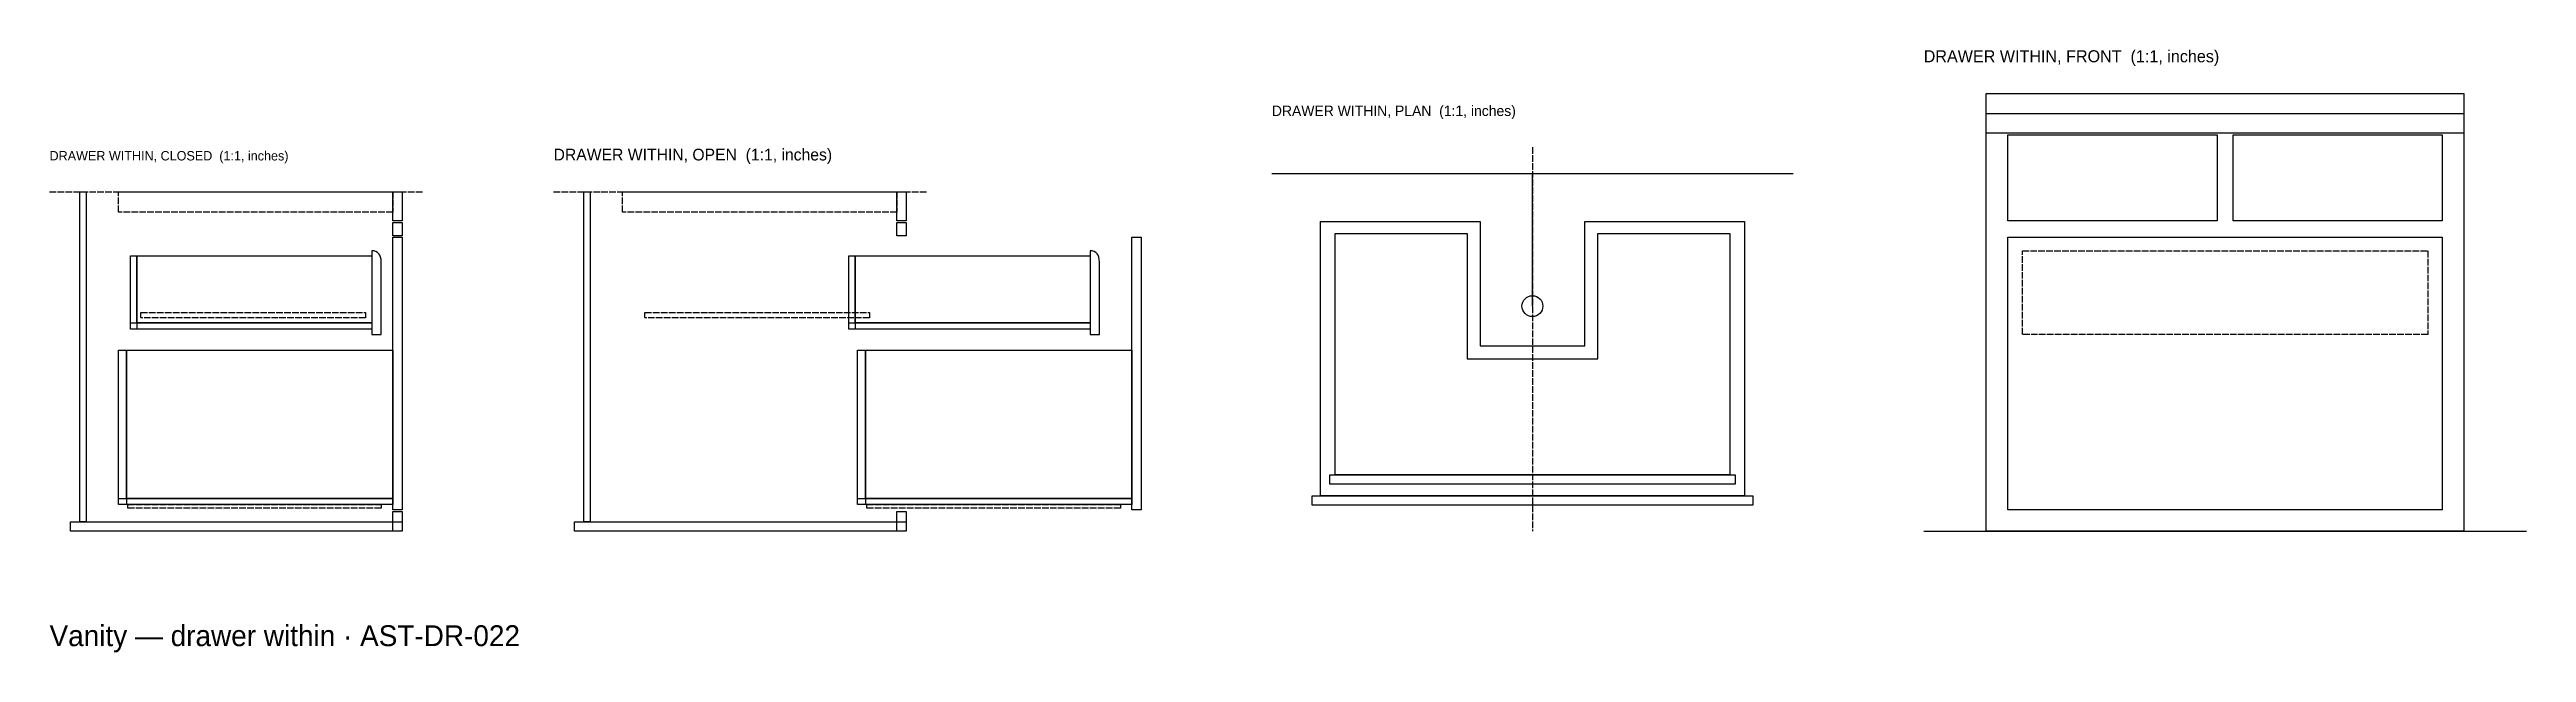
# Model space of a CAD drawing. Header units: inches. Extents: x 0 to 187, y -9 to 36.
import ezdxf

# ---------------------------------------------------------------- set-up
doc = ezdxf.new("R2010")
doc.units = ezdxf.units.IN
doc.header["$MEASUREMENT"] = 0
doc.linetypes.add('DASHED', pattern=[0.6, 0.5, -0.1])
for name, color, linetype in [('Drawer within- closed', 7, 'Continuous'), ('Drawer within- front', 7, 'Continuous'), ('Drawer within- open', 7, 'Continuous'), ('Drawer within- plan', 7, 'Continuous')]:
    doc.layers.add(name, color=color, linetype=linetype)

msp = doc.modelspace()

# ---------------------------------------------------------------- linework, layer by layer
at = {"layer": 'Drawer within- closed', "linetype": 'DASHED'}
msp.add_line((0, 25.59), (28.15, 25.59), dxfattribs=at)
at = {"layer": 'Drawer within- closed'}
for points in [[(2.28, 25.59), (2.76, 25.59), (2.76, 0.71), (2.28, 0.71), (2.28, 25.59)], [(25.87, 25.59), (26.57, 25.59), (26.57, 23.39), (25.87, 23.39), (25.87, 25.59)], [(25.87, 23.27), (26.57, 23.27), (26.57, 22.28), (25.87, 22.28), (25.87, 23.27)], [(6.1, 20.75), (6.57, 20.75), (6.57, 15.24), (6.1, 15.24), (6.1, 20.75)], [(6.57, 20.75), (24.29, 20.75), (24.29, 15.71), (6.57, 15.71), (6.57, 20.75)], [(24.29, 21.14), (24.29, 14.84)], [(25.87, 22.17), (26.57, 22.17), (26.57, 1.61), (25.87, 1.61), (25.87, 22.17)], [(24.29, 14.84), (25, 14.84), (25, 20.28)], [(6.1, 15.71), (24.29, 15.71), (24.29, 15.24), (6.1, 15.24), (6.1, 15.71)], [(5.2, 13.66), (5.79, 13.66), (5.79, 2.01), (5.2, 2.01), (5.2, 13.66)], [(5.79, 13.66), (25.87, 13.66), (25.87, 2.48), (5.79, 2.48), (5.79, 13.66)], [(5.2, 2.48), (25.87, 2.48), (25.87, 2.01), (5.2, 2.01), (5.2, 2.48)], [(1.57, 0.71), (26.57, 0.71), (26.57, 0), (1.57, 0), (1.57, 0.71)], [(25.87, 1.5), (26.57, 1.5), (26.57, 0), (25.87, 0), (25.87, 1.5)]]:
    msp.add_lwpolyline(points, dxfattribs=at)
at = {"layer": 'Drawer within- closed', "linetype": 'DASHED'}
for points in [[(5.2, 25.59), (25.87, 25.59), (25.87, 24.06), (5.2, 24.06), (5.2, 25.59)], [(6.89, 16.5), (23.82, 16.5), (23.82, 16.1), (6.89, 16.1), (6.89, 16.5)], [(5.91, 2.01), (25, 2.01), (25, 1.73), (5.91, 1.73), (5.91, 2.01)]]:
    msp.add_lwpolyline(points, dxfattribs=at)
at = {"layer": 'Drawer within- closed'}
msp.add_open_spline([(25, 20.28), (25, 20.85), (24.76, 21.14), (24.29, 21.14)], degree=3, dxfattribs=at)
at = {"layer": 'Drawer within- front'}
msp.add_line((141.26, 0), (186.69, 0), dxfattribs=at)
for points in [[(145.98, 32.99), (181.97, 32.99), (181.97, 30), (145.98, 30), (145.98, 32.99)], [(145.98, 31.5), (181.97, 31.5), (181.97, 0), (145.98, 0), (145.98, 31.5)], [(147.6, 29.88), (163.37, 29.88), (163.37, 23.39), (147.6, 23.39), (147.6, 29.88)], [(164.59, 29.88), (180.35, 29.88), (180.35, 23.39), (164.59, 23.39), (164.59, 29.88)], [(147.6, 22.17), (180.35, 22.17), (180.35, 1.61), (147.6, 1.61), (147.6, 22.17)]]:
    msp.add_lwpolyline(points, dxfattribs=at)
at = {"layer": 'Drawer within- front', "linetype": 'DASHED'}
msp.add_lwpolyline([(148.7, 21.14), (179.25, 21.14), (179.25, 14.84), (148.7, 14.84), (148.7, 21.14)], dxfattribs=at)
at = {"layer": 'Drawer within- open', "linetype": 'DASHED'}
msp.add_line((37.99, 25.59), (66.14, 25.59), dxfattribs=at)
at = {"layer": 'Drawer within- open'}
for points in [[(40.28, 25.59), (40.75, 25.59), (40.75, 0.71), (40.28, 0.71), (40.28, 25.59)], [(63.86, 25.59), (64.57, 25.59), (64.57, 23.39), (63.86, 23.39), (63.86, 25.59)], [(63.86, 23.27), (64.57, 23.27), (64.57, 22.28), (63.86, 22.28), (63.86, 23.27)], [(60.24, 20.75), (60.71, 20.75), (60.71, 15.24), (60.24, 15.24), (60.24, 20.75)], [(60.71, 20.75), (78.43, 20.75), (78.43, 15.71), (60.71, 15.71), (60.71, 20.75)], [(78.43, 21.14), (78.43, 14.84)], [(81.57, 22.17), (82.28, 22.17), (82.28, 1.61), (81.57, 1.61), (81.57, 22.17)], [(78.43, 14.84), (79.13, 14.84), (79.13, 20.28)], [(60.24, 15.71), (78.43, 15.71), (78.43, 15.24), (60.24, 15.24), (60.24, 15.71)], [(60.91, 13.66), (61.5, 13.66), (61.5, 2.01), (60.91, 2.01), (60.91, 13.66)], [(61.5, 13.66), (81.57, 13.66), (81.57, 2.48), (61.5, 2.48), (61.5, 13.66)], [(60.91, 2.48), (81.57, 2.48), (81.57, 2.01), (60.91, 2.01), (60.91, 2.48)], [(39.57, 0.71), (64.57, 0.71), (64.57, 0), (39.57, 0), (39.57, 0.71)], [(63.86, 1.5), (64.57, 1.5), (64.57, 0), (63.86, 0), (63.86, 1.5)]]:
    msp.add_lwpolyline(points, dxfattribs=at)
at = {"layer": 'Drawer within- open', "linetype": 'DASHED'}
for points in [[(43.19, 25.59), (63.86, 25.59), (63.86, 24.06), (43.19, 24.06), (43.19, 25.59)], [(44.88, 16.5), (61.81, 16.5), (61.81, 16.1), (44.88, 16.1), (44.88, 16.5)], [(61.61, 2.01), (80.71, 2.01), (80.71, 1.73), (61.61, 1.73), (61.61, 2.01)]]:
    msp.add_lwpolyline(points, dxfattribs=at)
at = {"layer": 'Drawer within- open'}
msp.add_open_spline([(79.13, 20.28), (79.13, 20.85), (78.9, 21.14), (78.43, 21.14)], degree=3, dxfattribs=at)
at = {"layer": 'Drawer within- plan', "linetype": 'DASHED'}
msp.add_line((111.77, 28.94), (111.77, 0), dxfattribs=at)
at = {"layer": 'Drawer within- plan'}
msp.add_line((92.13, 26.97), (131.42, 26.97), dxfattribs=at)
for points in [[(111.77, 16.97), (111.77, 26.97)], [(95.79, 23.35), (107.83, 23.35), (107.83, 13.98), (115.71, 13.98), (115.71, 23.35), (127.76, 23.35), (127.76, 2.68), (95.79, 2.68), (95.79, 23.35)], [(96.89, 22.44), (106.85, 22.44), (106.85, 12.99), (116.69, 12.99), (116.69, 22.44), (126.65, 22.44), (126.65, 4.25), (96.89, 4.25), (96.89, 22.44)], [(96.5, 4.25), (127.05, 4.25), (127.05, 3.54), (96.5, 3.54), (96.5, 4.25)], [(95.16, 2.68), (128.39, 2.68), (128.39, 1.97), (95.16, 1.97), (95.16, 2.68)]]:
    msp.add_lwpolyline(points, dxfattribs=at)
msp.add_circle((111.77, 16.97), 0.787, dxfattribs=at)

# ---------------------------------------------------------------- texts
at = {"layer": 'LABELS'}
for s, height, p in [('DRAWER WITHIN, FRONT  (1:1, inches)', 0.9087, (141.26, 35.35)), ('DRAWER WITHIN, PLAN  (1:1, inches)', 0.7858, (92.13, 31.3)), ('DRAWER WITHIN, CLOSED  (1:1, inches)', 0.7087, (0, 27.95)), ('DRAWER WITHIN, OPEN  (1:1, inches)', 0.8858, (37.99, 27.95)), ('Vanity — drawer within · AST-DR-022', 1.5748, (0, -8.66))]:
    msp.add_text(s, height=height, dxfattribs=at).set_placement(p)

doc.saveas('drawing.dxf')
